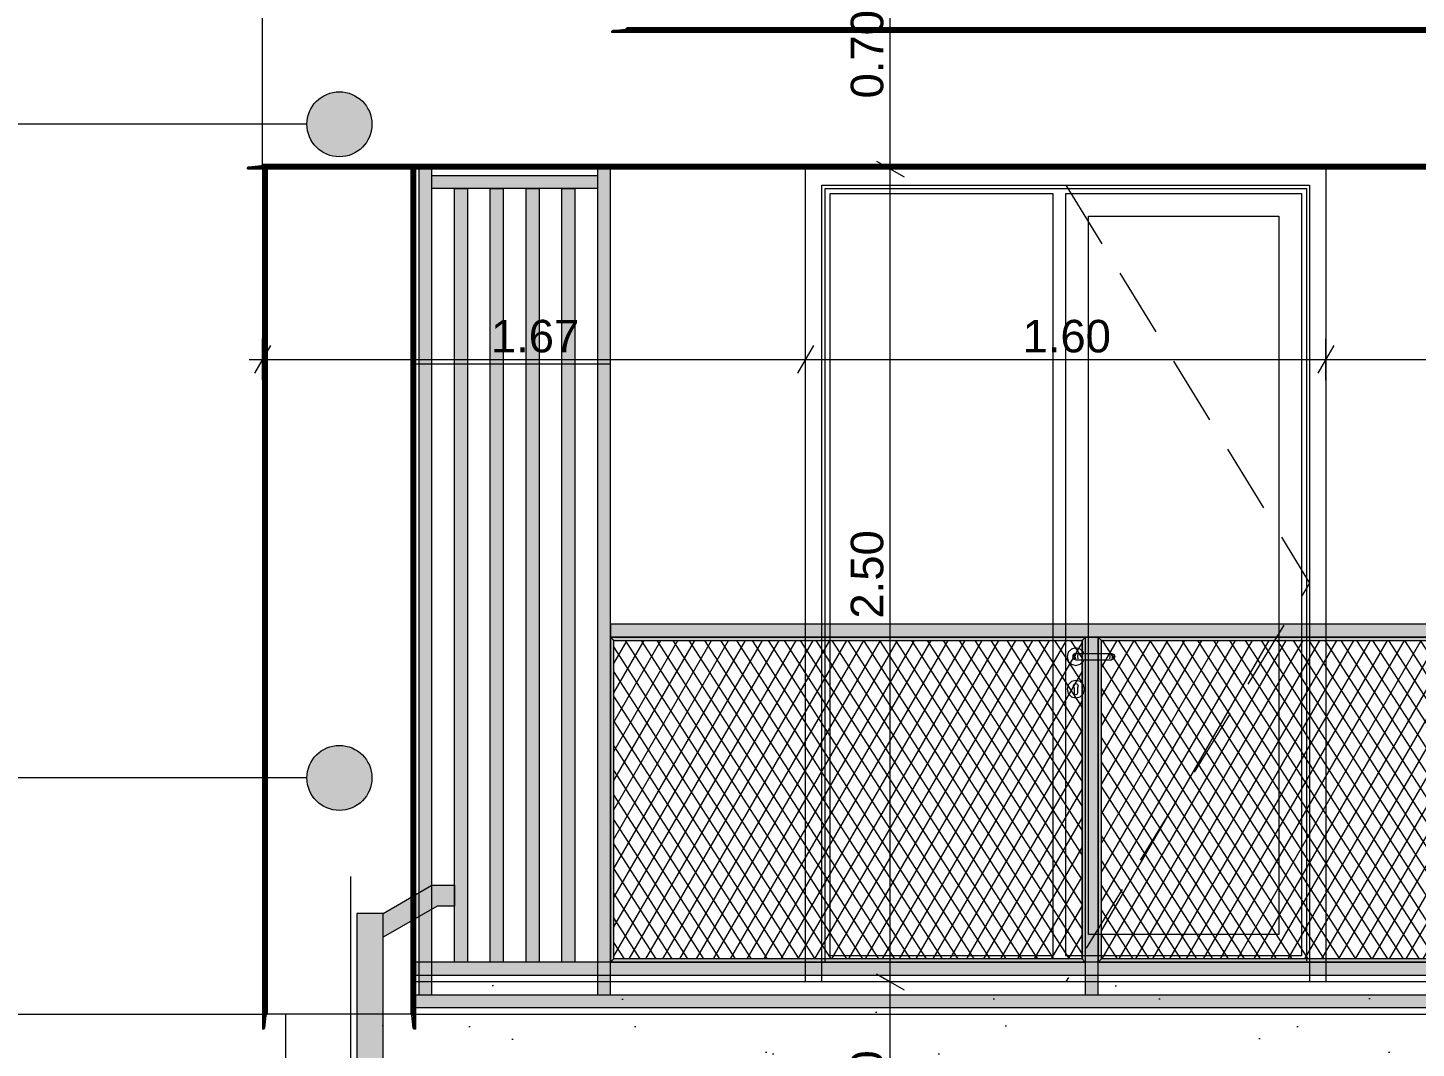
# Model space of a CAD drawing. Header units: millimetres. Extents: x 476571643 to 477489869, y 4620928210 to 4621294454.
# Drawn here: x 477460812 to 477465082, y 4620996625 to 4620999764 of the extents above; entities that cross this region are included whole.
import ezdxf

# ---------------------------------------------------------------- set-up
doc = ezdxf.new("R2010")
doc.units = ezdxf.units.MM
doc.header["$MEASUREMENT"] = 0
doc.set_wipeout_variables(frame=1)
doc.linetypes.add('Hidden Line', pattern=[317.5, 211.666667, -105.833333])
doc.linetypes.add('Wipeout_Contour', pattern=[1000, 0, -1000])
for name, color, linetype, lineweight in [('0_Pen_No__250_Pen_No__255', 255, 'Continuous', 0), ('0_Pen_No__250_Pen_No__7', 7, 'Continuous', 0), ('2D Drafting - General_Pen_No__30_Pen_No__9_Pen_No__9_Pen_No__253', 252, 'Continuous', 0), ('2D Drafting - General_Pen_No__30_Pen_No__9_Pen_No__9_Pen_No__7', 7, 'Continuous', 0), ('2D Drafting - General_Pen_No__7_Pen_No__7', 7, 'Continuous', 0), ('New_2D Drafting - General_Pen_No__30_Pen_No__9_Pen_No__9_Pen_No__255', 255, 'Continuous', 0), ('New_2D Drafting - General_Pen_No__30_Pen_No__9_Pen_No__9_Pen_No__7', 7, 'Continuous', 0), ('New_2D Drafting - General_Pen_No__4', 7, 'Continuous', 0), ('New_2D Drafting - General_Pen_No__42', 250, 'Continuous', 0), ('New_2D Drafting - General_Pen_No__7', 7, 'Continuous', 0), ('New_shenobebi_Pen_No__7', 7, 'Continuous', 0), ('New_Site & Landscape - Terrain_Pen_No__250', 7, 'Continuous', 0), ('New_Structural - Bearing_Pen_No__250', 7, 'Continuous', 0), ('Structural - Bearing_Pen_No__250', 7, 'Continuous', 0), ('zoma_Pen_No__1', 1, 'Continuous', 0), ('zoma_Pen_No__142', 142, 'Continuous', 0), ('zoma_Pen_No__5_Pen_No__142', 142, 'Continuous', 0), ('zoma_Pen_No__5_Pen_No__5_Pen_No__142', 142, 'Continuous', 0)]:
    doc.layers.add(name, color=color, linetype=linetype, lineweight=lineweight)
for name, color, linetype in [('New_2D Drafting - General', 7, 'Continuous'), ('zoma', 7, 'Continuous'), ('zoma_Pen_No__5', 7, 'Continuous')]:
    doc.layers.add(name, color=color, linetype=linetype)
doc.styles.add('GENERATED_STYLE_2', font='arial.ttf')
doc.dimstyles.new('GENERATED_STYLE__3', dxfattribs={"dimtxt": 200, "dimasz": 64.421331, "dimexe": 0.18, "dimexo": 3, "dimgap": 0.09, "dimtad": 1, "dimtih": 1, "dimtoh": 1, "dimlfac": 0.001, "dimzin": 0, "dimdsep": 46, "dimtxsty": 'GENERATED_STYLE_2', "dimblk": 'ARROWHEAD_2', "dimblk1": 'ARROWHEAD_2', "dimblk2": 'ARROWHEAD_2', "dimcen": 0.09, "dimclrd": 142, "dimclre": 142, "dimclrt": 142, "dimadec": 0, "dimazin": 0, "dimtfac": 1, "dimtdec": 4, "dimtmove": 0, "dimatfit": 3, "dimfxl": 1, "dimtolj": 1, "dimtzin": 0, "dimarcsym": 0})
doc.dimstyles.new('GENERATED_STYLE__30', dxfattribs={"dimtxt": 300, "dimasz": 152, "dimexe": 0.18, "dimexo": 3, "dimgap": 0.09, "dimtad": 1, "dimlfac": 0.001, "dimzin": 0, "dimdsep": 46, "dimtxsty": 'GENERATED_STYLE_2', "dimblk": 'ARROWHEAD_2', "dimblk1": 'ARROWHEAD_2', "dimblk2": 'ARROWHEAD_2', "dimcen": 0.09, "dimclrd": 1, "dimclre": 1, "dimclrt": 1, "dimadec": 0, "dimazin": 0, "dimtfac": 1, "dimtdec": 4, "dimtmove": 0, "dimatfit": 3, "dimfxl": 1, "dimtolj": 1, "dimtzin": 0, "dimarcsym": 0})
doc.dimstyles.new('GENERATED_STYLE__31', dxfattribs={"dimtxt": 100, "dimasz": 64.421331, "dimexe": 0.18, "dimexo": 3, "dimgap": 0.09, "dimtad": 1, "dimtih": 1, "dimtoh": 1, "dimlfac": 0.001, "dimzin": 0, "dimdsep": 46, "dimtxsty": 'GENERATED_STYLE_2', "dimblk": 'ARROWHEAD_2', "dimblk1": 'ARROWHEAD_2', "dimblk2": 'ARROWHEAD_2', "dimcen": 0.09, "dimclrd": 142, "dimclre": 142, "dimclrt": 142, "dimadec": 0, "dimazin": 0, "dimtfac": 1, "dimtdec": 4, "dimtmove": 0, "dimatfit": 3, "dimfxl": 1, "dimtolj": 1, "dimtzin": 0, "dimarcsym": 0})
doc.dimstyles.new('GENERATED_STYLE__32', dxfattribs={"dimtxt": 100, "dimasz": 64.421331, "dimexe": 0.18, "dimexo": 3, "dimgap": 0.09, "dimtad": 1, "dimlfac": 0.001, "dimzin": 0, "dimdsep": 46, "dimtxsty": 'GENERATED_STYLE_2', "dimblk": 'ARROWHEAD_2', "dimblk1": 'ARROWHEAD_2', "dimblk2": 'ARROWHEAD_2', "dimcen": 0.09, "dimclrd": 142, "dimclre": 142, "dimclrt": 142, "dimadec": 0, "dimazin": 0, "dimtfac": 1, "dimtdec": 4, "dimtmove": 0, "dimatfit": 3, "dimfxl": 1, "dimtolj": 1, "dimtzin": 0, "dimarcsym": 0})
pattern_1 = [(45, (476844527.15, 4621386591.04), (-254.55844, 254.55844), [0, -240, 0, -360]), (110, (476845327.15, 4621386591.04), (338.28934, 123.12725), [0, -176, 0, -304])]
pattern_2 = [(60, (476844527.15, 4621385791.044), (-38.9711432, 22.5), []), (122.8330945, (476844527.15, 4621385791.044), (36.8060797, 18.75), [])]

# ---------------------------------------------------------------- blocks, each defined once
blk = doc.blocks.new('*D1048', base_point=(476844527.1, 4621385791))
at = {"layer": 'zoma_Pen_No__142', "color": 142, "linetype": 'Continuous', "lineweight": 0, "transparency": 16777216}
for p, q in [((477461802.3, 4620991851.8), (477461753.4, 4620991767)), ((477461777.8, 4620991745.8), (477461777.8, 4620991873)), ((477482479.7, 4620991767), (477482528.7, 4620991851.8)), ((477482504.2, 4620991745.8), (477482504.2, 4620991873)), ((477461736.4, 4620991809.4), (477461777.8, 4620991809.4)), ((477461777.8, 4620991809.4), (477482504.2, 4620991809.4)), ((477482504.2, 4620991809.4), (477482545.6, 4620991809.4))]:
    blk.add_line(p, q, dxfattribs=at)
at = {"layer": 'zoma_Pen_No__142', "color": 142, "lineweight": 0, "transparency": 16777216, "insert": (477471799.1, 4620991849.4), "char_height": 200, "attachment_point": 7, "style": 'GENERATED_STYLE_2'}
blk.add_mtext('\\A1;{\\pql;\\fArial CYR|b0|i0|c204|p34;20.73}', dxfattribs=at)
blk = doc.blocks.new('ARROWHEAD_2')
at = {"color": 0, "linetype": 'Continuous', "lineweight": 0}
for p, q in [((-0.378, -0.655), (0.378, 0.655)), ((0, 0), (-1, 0))]:
    blk.add_line(p, q, dxfattribs=at)
blk = doc.blocks.new('*D1049', base_point=(476844527.1, 4621385791))
at = {"layer": 'zoma_Pen_No__142', "color": 142, "linetype": 'Continuous', "lineweight": 0, "transparency": 16777216}
for p, q in [((477461604.6, 4620992538.3), (477461604.6, 4620992665.4)), ((477462004.6, 4620992538.3), (477462004.6, 4620992665.4)), ((477461629, 4620992644.2), (477461580.1, 4620992559.5)), ((477462029, 4620992644.2), (477461980.1, 4620992559.5)), ((477461563.1, 4620992601.8), (477461604.6, 4620992601.8)), ((477461604.6, 4620992601.8), (477462004.6, 4620992601.8))]:
    blk.add_line(p, q, dxfattribs=at)
at = {"layer": 'zoma_Pen_No__142', "color": 142, "lineweight": 0, "transparency": 16777216, "insert": (477461048, 4620992641.8), "char_height": 200, "attachment_point": 7, "style": 'GENERATED_STYLE_2'}
blk.add_mtext('\\A1;{\\pql;\\fArial CYR|b0|i0|c204|p34;0.40}', dxfattribs=at)
blk = doc.blocks.new('*D1050', base_point=(476844527.1, 4621385791))
at = {"layer": 'zoma_Pen_No__142', "color": 142, "linetype": 'Continuous', "lineweight": 0, "transparency": 16777216}
for p, q in [((477462004.6, 4620992538.3), (477462004.6, 4620992665.4)), ((477468504.6, 4620992538.3), (477468504.6, 4620992665.4)), ((477462029, 4620992644.2), (477461980.1, 4620992559.5)), ((477468529, 4620992644.2), (477468480.1, 4620992559.5)), ((477462004.6, 4620992601.8), (477468504.6, 4620992601.8))]:
    blk.add_line(p, q, dxfattribs=at)
at = {"layer": 'zoma_Pen_No__142', "color": 142, "lineweight": 0, "transparency": 16777216, "char_height": 200, "attachment_point": 7, "style": 'GENERATED_STYLE_2'}
for s, insert in [('\\A1;{\\pql;\\fArial CYR|b0|i0|c204|p34;6.50}', (477464988.5, 4620992641.8)), ('\\A1;{\\pql;\\fArial CYR|b0|i0|c204|p34;0.40}', (477467948, 4620992641.8))]:
    blk.add_mtext(s, dxfattribs=dict(at, insert=insert))
blk = doc.blocks.new('*D1725', base_point=(476844527.1, 4621385791))
at = {"layer": 'zoma_Pen_No__1', "color": 1, "linetype": 'Continuous', "lineweight": 0, "transparency": 16777216}
for p, q in [((477455663.3, 4621002403.5), (477455663.3, 4621002703.5)), ((477461604.8, 4621002403.4), (477461604.8, 4621002703.4)), ((477455721, 4621002653.5), (477455605.6, 4621002453.5)), ((477461547.1, 4621002453.4), (477461662.6, 4621002653.3)), ((477455565.5, 4621002553.5), (477455663.3, 4621002553.5)), ((477455663.3, 4621002553.5), (477461604.8, 4621002553.4)), ((477461604.8, 4621002553.4), (477461702.6, 4621002553.3))]:
    blk.add_line(p, q, dxfattribs=at)
at = {"layer": 'zoma_Pen_No__1', "color": 1, "lineweight": 0, "transparency": 16777216, "insert": (477458121.1, 4621002613.4), "char_height": 300, "attachment_point": 7, "rotation": 359.9985, "style": 'GENERATED_STYLE_2'}
blk.add_mtext('\\A1;{\\pql;\\fArial CYR|b0|i0|c204|p34;73.41}', dxfattribs=at)
blk = doc.blocks.new('Line_126', base_point=(477461770.4, 4620997456.8))
at = {"layer": 'zoma_Pen_No__5_Pen_No__142', "linetype": 'Continuous', "lineweight": 0}
blk.add_hatch(color=142, dxfattribs=at).paths.add_polyline_path([(477461670.4, 4620997456.8), (477461678.1, 4620997418.5), (477461699.7, 4620997386), (477461732.2, 4620997364.4), (477461770.4, 4620997356.8), (477461808.7, 4620997364.4), (477461841.2, 4620997386), (477461862.8, 4620997418.5), (477461870.4, 4620997456.8), (477461862.8, 4620997495), (477461841.2, 4620997527.5), (477461808.7, 4620997549.1), (477461770.4, 4620997556.8), (477461732.2, 4620997549.1), (477461699.7, 4620997527.5), (477461678.1, 4620997495)])
at = {"layer": 'zoma_Pen_No__5_Pen_No__142', "color": 142, "linetype": 'Continuous', "lineweight": 0}
blk.add_line((477461670.4, 4620997456.8), (477452355.6, 4620997456.8), dxfattribs=at)
blk.add_circle((477461770.4, 4620997456.8), 100, dxfattribs=at)
blk = doc.blocks.new('*D2118', base_point=(476844527.1, 4621385791))
at = {"layer": 'zoma_Pen_No__142', "color": 142, "linetype": 'Continuous', "lineweight": 0, "transparency": 16777216}
for p, q in [((477461534.1, 4620998680.8), (477461534.1, 4620998808)), ((477463204.2, 4620998680.8), (477463204.2, 4620998808)), ((477461558.5, 4620998786.8), (477461509.6, 4620998702)), ((477463228.7, 4620998786.8), (477463179.7, 4620998702)), ((477461492.6, 4620998744.4), (477461534.1, 4620998744.4)), ((477461534.1, 4620998744.4), (477463204.2, 4620998744.4))]:
    blk.add_line(p, q, dxfattribs=at)
at = {"layer": 'zoma_Pen_No__142', "color": 142, "lineweight": 0, "transparency": 16777216, "insert": (477462236.1, 4620998764.4), "char_height": 100, "attachment_point": 7, "style": 'GENERATED_STYLE_2'}
blk.add_mtext('\\A1;{\\pql;\\fArial CYR|b0|i0|c204|p34;1.67}', dxfattribs=at)
blk = doc.blocks.new('*D2119', base_point=(476844527.1, 4621385791))
at = {"layer": 'zoma_Pen_No__142', "color": 142, "linetype": 'Continuous', "lineweight": 0, "transparency": 16777216}
for p, q in [((477463204.2, 4620998680.8), (477463204.2, 4620998808)), ((477464804.2, 4620998680.8), (477464804.2, 4620998808)), ((477463228.7, 4620998786.8), (477463179.7, 4620998702)), ((477464828.7, 4620998786.8), (477464779.7, 4620998702)), ((477463204.2, 4620998744.4), (477464804.2, 4620998744.4))]:
    blk.add_line(p, q, dxfattribs=at)
at = {"layer": 'zoma_Pen_No__142', "color": 142, "lineweight": 0, "transparency": 16777216, "insert": (477463871.2, 4620998764.4), "char_height": 100, "attachment_point": 7, "style": 'GENERATED_STYLE_2'}
blk.add_mtext('\\A1;{\\pql;\\fArial CYR|b0|i0|c204|p34;1.60}', dxfattribs=at)
blk = doc.blocks.new('*D2120', base_point=(476844527.1, 4621385791))
at = {"layer": 'zoma_Pen_No__142', "color": 142, "linetype": 'Continuous', "lineweight": 0, "transparency": 16777216}
for p, q in [((477464804.2, 4620998680.8), (477464804.2, 4620998808)), ((477465804.4, 4620998680.8), (477465804.4, 4620998808)), ((477464828.7, 4620998786.8), (477464779.7, 4620998702)), ((477465828.9, 4620998786.8), (477465779.9, 4620998702)), ((477464804.2, 4620998744.4), (477465804.4, 4620998744.4))]:
    blk.add_line(p, q, dxfattribs=at)
at = {"layer": 'zoma_Pen_No__142', "color": 142, "lineweight": 0, "transparency": 16777216, "insert": (477465171.3, 4620998764.4), "char_height": 100, "attachment_point": 7, "style": 'GENERATED_STYLE_2'}
blk.add_mtext('\\A1;{\\pql;\\fArial CYR|b0|i0|c204|p34;1.00}', dxfattribs=at)
blk = doc.blocks.new('*D2144', base_point=(476844527.1, 4621385791))
at = {"layer": 'zoma_Pen_No__142', "color": 142, "linetype": 'Continuous', "lineweight": 0, "transparency": 16777216}
for p, q in [((477463422, 4620996854.5), (477463506.8, 4620996805.5)), ((477463528, 4620996830), (477463400.9, 4620996830)), ((477463464.4, 4620996130), (477463464.4, 4620996830)), ((477463528, 4620996130), (477463400.9, 4620996130)), ((477463422, 4620996154.5), (477463506.8, 4620996105.5))]:
    blk.add_line(p, q, dxfattribs=at)
at = {"layer": 'zoma_Pen_No__142', "color": 142, "lineweight": 0, "transparency": 16777216, "insert": (477463444.4, 4620996347), "char_height": 100, "attachment_point": 7, "rotation": 90, "style": 'GENERATED_STYLE_2'}
blk.add_mtext('\\A1;{\\pql;\\fArial CYR|b0|i0|c204|p34;0.70}', dxfattribs=at)
blk = doc.blocks.new('*D2145', base_point=(476844527.1, 4621385791))
at = {"layer": 'zoma_Pen_No__142', "color": 142, "linetype": 'Continuous', "lineweight": 0, "transparency": 16777216}
for p, q in [((477463528, 4620999330), (477463400.9, 4620999330)), ((477463422, 4620999354.5), (477463506.8, 4620999305.5)), ((477463464.4, 4620996830), (477463464.4, 4620999330)), ((477463422, 4620996854.5), (477463506.8, 4620996805.5)), ((477463528, 4620996830), (477463400.9, 4620996830))]:
    blk.add_line(p, q, dxfattribs=at)
at = {"layer": 'zoma_Pen_No__142', "color": 142, "lineweight": 0, "transparency": 16777216, "insert": (477463444.4, 4620997947), "char_height": 100, "attachment_point": 7, "rotation": 90, "style": 'GENERATED_STYLE_2'}
blk.add_mtext('\\A1;{\\pql;\\fArial CYR|b0|i0|c204|p34;2.50}', dxfattribs=at)
blk = doc.blocks.new('*D2146', base_point=(476844527.1, 4621385791))
at = {"layer": 'zoma_Pen_No__142', "color": 142, "linetype": 'Continuous', "lineweight": 0, "transparency": 16777216}
for p, q in [((477463422, 4621000054.5), (477463506.8, 4621000005.5)), ((477463528, 4621000030), (477463400.9, 4621000030)), ((477463464.4, 4620999330), (477463464.4, 4621000030)), ((477463528, 4620999330), (477463400.9, 4620999330)), ((477463422, 4620999354.5), (477463506.8, 4620999305.5))]:
    blk.add_line(p, q, dxfattribs=at)
at = {"layer": 'zoma_Pen_No__142', "color": 142, "lineweight": 0, "transparency": 16777216, "insert": (477463444.4, 4620999547), "char_height": 100, "attachment_point": 7, "rotation": 90, "style": 'GENERATED_STYLE_2'}
blk.add_mtext('\\A1;{\\pql;\\fArial CYR|b0|i0|c204|p34;0.70}', dxfattribs=at)
blk = doc.blocks.new('*D2155', base_point=(476844527.1, 4621385791))
at = {"layer": 'zoma_Pen_No__142', "color": 142, "linetype": 'Continuous', "lineweight": 0, "transparency": 16777216}
for p, q in [((477470355.6, 4620996854.5), (477470440.4, 4620996805.5)), ((477470461.6, 4620996830), (477470334.4, 4620996830)), ((477470398, 4620996130), (477470398, 4620996830)), ((477470461.6, 4620996130), (477470334.4, 4620996130)), ((477470355.6, 4620996154.5), (477470440.4, 4620996105.5))]:
    blk.add_line(p, q, dxfattribs=at)
at = {"layer": 'zoma_Pen_No__142', "color": 142, "lineweight": 0, "transparency": 16777216, "insert": (477470378, 4620996347), "char_height": 100, "attachment_point": 7, "rotation": 90, "style": 'GENERATED_STYLE_2'}
blk.add_mtext('\\A1;{\\pql;\\fArial CYR|b0|i0|c204|p34;0.70}', dxfattribs=at)
blk = doc.blocks.new('*D2156', base_point=(476844527.1, 4621385791))
at = {"layer": 'zoma_Pen_No__142', "color": 142, "linetype": 'Continuous', "lineweight": 0, "transparency": 16777216}
for p, q in [((477470461.6, 4620999330), (477470334.4, 4620999330)), ((477470355.6, 4620999354.5), (477470440.4, 4620999305.5)), ((477470398, 4620996830), (477470398, 4620999330)), ((477470355.6, 4620996854.5), (477470440.4, 4620996805.5)), ((477470461.6, 4620996830), (477470334.4, 4620996830))]:
    blk.add_line(p, q, dxfattribs=at)
at = {"layer": 'zoma_Pen_No__142', "color": 142, "lineweight": 0, "transparency": 16777216, "insert": (477470378, 4620997947), "char_height": 100, "attachment_point": 7, "rotation": 90, "style": 'GENERATED_STYLE_2'}
blk.add_mtext('\\A1;{\\pql;\\fArial CYR|b0|i0|c204|p34;2.50}', dxfattribs=at)
blk = doc.blocks.new('*D2157', base_point=(476844527.1, 4621385791))
at = {"layer": 'zoma_Pen_No__142', "color": 142, "linetype": 'Continuous', "lineweight": 0, "transparency": 16777216}
for p, q in [((477470355.6, 4621000054.5), (477470440.4, 4621000005.5)), ((477470461.6, 4621000030), (477470334.4, 4621000030)), ((477470398, 4620999330), (477470398, 4621000030)), ((477470461.6, 4620999330), (477470334.4, 4620999330)), ((477470355.6, 4620999354.5), (477470440.4, 4620999305.5))]:
    blk.add_line(p, q, dxfattribs=at)
at = {"layer": 'zoma_Pen_No__142', "color": 142, "lineweight": 0, "transparency": 16777216, "insert": (477470378, 4620999547), "char_height": 100, "attachment_point": 7, "rotation": 90, "style": 'GENERATED_STYLE_2'}
blk.add_mtext('\\A1;{\\pql;\\fArial CYR|b0|i0|c204|p34;0.70}', dxfattribs=at)
blk = doc.blocks.new('*D2166', base_point=(476844527.1, 4621385791))
at = {"layer": 'zoma_Pen_No__142', "color": 142, "linetype": 'Continuous', "lineweight": 0, "transparency": 16777216}
for p, q in [((477478168.2, 4620997754.5), (477478253, 4620997705.5)), ((477478274.2, 4620997730), (477478147, 4620997730)), ((477478210.6, 4620996130), (477478210.6, 4620997730)), ((477478274.2, 4620996130), (477478147, 4620996130)), ((477478168.2, 4620996154.5), (477478253, 4620996105.5))]:
    blk.add_line(p, q, dxfattribs=at)
at = {"layer": 'zoma_Pen_No__142', "color": 142, "lineweight": 0, "transparency": 16777216, "insert": (477478190.6, 4620996797), "char_height": 100, "attachment_point": 7, "rotation": 90, "style": 'GENERATED_STYLE_2'}
blk.add_mtext('\\A1;{\\pql;\\fArial CYR|b0|i0|c204|p34;1.60}', dxfattribs=at)
blk = doc.blocks.new('*D2168', base_point=(476844527.1, 4621385791))
at = {"layer": 'zoma_Pen_No__142', "color": 142, "linetype": 'Continuous', "lineweight": 0, "transparency": 16777216}
for p, q in [((477478274.2, 4620999330), (477478147, 4620999330)), ((477478168.2, 4620999354.5), (477478253, 4620999305.5)), ((477478210.6, 4620997730), (477478210.6, 4620999330)), ((477478168.2, 4620997754.5), (477478253, 4620997705.5)), ((477478274.2, 4620997730), (477478147, 4620997730))]:
    blk.add_line(p, q, dxfattribs=at)
at = {"layer": 'zoma_Pen_No__142', "color": 142, "lineweight": 0, "transparency": 16777216, "insert": (477478190.6, 4620998397), "char_height": 100, "attachment_point": 7, "rotation": 90, "style": 'GENERATED_STYLE_2'}
blk.add_mtext('\\A1;{\\pql;\\fArial CYR|b0|i0|c204|p34;1.60}', dxfattribs=at)
blk = doc.blocks.new('*D2169', base_point=(476844527.1, 4621385791))
at = {"layer": 'zoma_Pen_No__142', "color": 142, "linetype": 'Continuous', "lineweight": 0, "transparency": 16777216}
for p, q in [((477478168.2, 4621000054.5), (477478253, 4621000005.5)), ((477478274.2, 4621000030), (477478147, 4621000030)), ((477478210.6, 4620999330), (477478210.6, 4621000030)), ((477478274.2, 4620999330), (477478147, 4620999330)), ((477478168.2, 4620999354.5), (477478253, 4620999305.5))]:
    blk.add_line(p, q, dxfattribs=at)
at = {"layer": 'zoma_Pen_No__142', "color": 142, "lineweight": 0, "transparency": 16777216, "insert": (477478190.6, 4620999547), "char_height": 100, "attachment_point": 7, "rotation": 90, "style": 'GENERATED_STYLE_2'}
blk.add_mtext('\\A1;{\\pql;\\fArial CYR|b0|i0|c204|p34;0.70}', dxfattribs=at)
blk = doc.blocks.new('*D2178', base_point=(476844527.1, 4621385791))
at = {"layer": 'zoma_Pen_No__142', "color": 142, "linetype": 'Continuous', "lineweight": 0, "transparency": 16777216}
for p, q in [((477480860.4, 4620996854.5), (477480945.2, 4620996805.5)), ((477480966.4, 4620996830), (477480839.2, 4620996830)), ((477480902.8, 4620996130), (477480902.8, 4620996830)), ((477480966.4, 4620996130), (477480839.2, 4620996130)), ((477480860.4, 4620996154.5), (477480945.2, 4620996105.5))]:
    blk.add_line(p, q, dxfattribs=at)
at = {"layer": 'zoma_Pen_No__142', "color": 142, "lineweight": 0, "transparency": 16777216, "insert": (477480882.8, 4620996347), "char_height": 100, "attachment_point": 7, "rotation": 90, "style": 'GENERATED_STYLE_2'}
blk.add_mtext('\\A1;{\\pql;\\fArial CYR|b0|i0|c204|p34;0.70}', dxfattribs=at)
blk = doc.blocks.new('*D2179', base_point=(476844527.1, 4621385791))
at = {"layer": 'zoma_Pen_No__142', "color": 142, "linetype": 'Continuous', "lineweight": 0, "transparency": 16777216}
for p, q in [((477480966.4, 4620999330), (477480839.2, 4620999330)), ((477480860.4, 4620999354.5), (477480945.2, 4620999305.5)), ((477480902.8, 4620996830), (477480902.8, 4620999330)), ((477480860.4, 4620996854.5), (477480945.2, 4620996805.5)), ((477480966.4, 4620996830), (477480839.2, 4620996830))]:
    blk.add_line(p, q, dxfattribs=at)
at = {"layer": 'zoma_Pen_No__142', "color": 142, "lineweight": 0, "transparency": 16777216, "insert": (477480882.8, 4620997947), "char_height": 100, "attachment_point": 7, "rotation": 90, "style": 'GENERATED_STYLE_2'}
blk.add_mtext('\\A1;{\\pql;\\fArial CYR|b0|i0|c204|p34;2.50}', dxfattribs=at)
blk = doc.blocks.new('*D2180', base_point=(476844527.1, 4621385791))
at = {"layer": 'zoma_Pen_No__142', "color": 142, "linetype": 'Continuous', "lineweight": 0, "transparency": 16777216}
for p, q in [((477480860.4, 4621000054.5), (477480945.2, 4621000005.5)), ((477480966.4, 4621000030), (477480839.2, 4621000030)), ((477480902.8, 4620999330), (477480902.8, 4621000030)), ((477480966.4, 4620999330), (477480839.2, 4620999330)), ((477480860.4, 4620999354.5), (477480945.2, 4620999305.5))]:
    blk.add_line(p, q, dxfattribs=at)
at = {"layer": 'zoma_Pen_No__142', "color": 142, "lineweight": 0, "transparency": 16777216, "insert": (477480882.8, 4620999547), "char_height": 100, "attachment_point": 7, "rotation": 90, "style": 'GENERATED_STYLE_2'}
blk.add_mtext('\\A1;{\\pql;\\fArial CYR|b0|i0|c204|p34;0.70}', dxfattribs=at)

msp = doc.modelspace()

# ---------------------------------------------------------------- hatches: boundary and pattern name
at = {"layer": '0_Pen_No__250_Pen_No__255', "linetype": 'Continuous', "lineweight": 0, "true_color": 0x3f3f3f}
for points in [[(477461904.641, 4620996966.617), (477461904.641, 4620997040.121), (477462054.532, 4620997126.75), (477462124.532, 4620997126.75), (477462124.532, 4620997062.75), (477462070.976, 4620997062.75)], [(477461904.641, 4620994529.923), (477461904.641, 4620997040.121), (477461824.471, 4620997040.121), (477461824.404, 4620994529.922)]]:
    msp.add_hatch(color=250, dxfattribs=at).paths.add_polyline_path(points)
at = {"layer": '2D Drafting - General_Pen_No__30_Pen_No__9_Pen_No__9_Pen_No__253', "linetype": 'Continuous', "lineweight": 0}
h = msp.add_hatch(dxfattribs=at)
h.set_pattern_fill('BRICK___RUNNING_BOND', color=252, style=0, pattern_type=2)
h.set_pattern_definition([(0, (477506752.213, 4620999563.556), (0, 66.64), []), (90, (477506752.21, 4620999563.56), (-244.8, 0), [66.64, -66.64]), (90, (477506874.61, 4620999630.2), (-244.8, 0), [66.64, -66.64])])
h.paths.add_polyline_path([(477464803.757, 4620996830.016), (477464803.757, 4620996829.99), (477464803.779, 4620996829.99), (477464853.773, 4620996829.99)])
at = {"layer": 'New_2D Drafting - General_Pen_No__30_Pen_No__9_Pen_No__9_Pen_No__255', "linetype": 'Continuous', "lineweight": 0}
for points in [[(477462564.529, 4620999310.078), (477462564.529, 4620999269.99), (477462054.529, 4620999269.99), (477462054.529, 4620999310.078)], [(477462124.529, 4620999269.99), (477462164.529, 4620999269.99), (477462164.529, 4620996889.99), (477462124.529, 4620996889.99)], [(477462234.529, 4620999269.99), (477462274.529, 4620999269.99), (477462274.529, 4620996889.99), (477462234.529, 4620996889.99)], [(477462344.529, 4620999269.99), (477462384.529, 4620999269.99), (477462384.529, 4620996889.99), (477462344.529, 4620996889.99)], [(477462454.529, 4620999269.99), (477462494.529, 4620999269.99), (477462494.529, 4620996889.99), (477462454.529, 4620996889.99)], [(477462604.153, 4620997930.105), (477462604.153, 4620997890.018), (477468504.11, 4620997890.018), (477468504.11, 4620997930.105)], [(477462604.153, 4620996889.99), (477462614.153, 4620996899.99), (477462614.153, 4620997880.018), (477462604.153, 4620997890.018)], [(477464054.147, 4620997880.018), (477464064.147, 4620997890.018), (477462604.153, 4620997890.018), (477462614.153, 4620997880.018)], [(477464064.147, 4620996889.99), (477464054.147, 4620996899.99), (477464054.147, 4620997880.018), (477464064.147, 4620997890.018)], [(477466241.678, 4620997880.018), (477466251.678, 4620997890.018), (477464104.147, 4620997890.018), (477464114.147, 4620997880.018)], [(477464104.147, 4620996889.99), (477464114.147, 4620996899.99), (477464114.147, 4620997880.018), (477464104.147, 4620997890.018)], [(477462614.153, 4620996899.99), (477462604.153, 4620996889.99), (477464064.147, 4620996889.99), (477464054.147, 4620996899.99)], [(477464114.147, 4620996899.99), (477464104.147, 4620996889.99), (477466251.678, 4620996889.99), (477466241.678, 4620996899.99)]]:
    msp.add_hatch(color=255, dxfattribs=at).paths.add_polyline_path(points)
at = {"layer": 'New_2D Drafting - General_Pen_No__42', "linetype": 'Continuous', "lineweight": 0, "true_color": 0xc7c8ca}
h = msp.add_hatch(dxfattribs=at)
h.set_pattern_fill('CUT_STONE', color=9, style=0, pattern_type=2)
h.set_pattern_definition(pattern_1)
h.paths.add_polyline_path([(477461604.198, 4620994529.922), (477472903.798, 4620994529.945), (477472903.798, 4620995529.991), (477472903.798, 4620996729.99), (477468904.337, 4620996729.99), (477468504.337, 4620996729.99), (477465304.198, 4620996729.99), (477462004.338, 4620996729.99), (477461604.198, 4620996729.99)])
h.paths.add_polyline_path([(477464804.421, 4620995529.99), (477463204.849, 4620995529.99), (477463204.849, 4620996129.99), (477464804.421, 4620996129.99)], flags=0)
h.paths.add_polyline_path([(477465804.419, 4620996129.99), (477467403.991, 4620996129.99), (477467403.991, 4620995529.991), (477465804.419, 4620995529.991)], flags=0)
h.paths.add_polyline_path([(477470054.618, 4620995529.99), (477471654.19, 4620995529.99), (477471654.19, 4620996129.99), (477470054.618, 4620996129.99)], flags=0)
at = {"layer": 'New_2D Drafting - General_Pen_No__7', "linetype": 'Continuous', "lineweight": 0}
h = msp.add_hatch(dxfattribs=at)
h.set_pattern_fill('BATT_INSULATION', style=0, pattern_type=2)
h.set_pattern_definition(pattern_2)
h.paths.add_polyline_path([(477462614.153, 4620997880.018), (477464054.147, 4620997880.018), (477464054.147, 4620996899.99), (477462614.153, 4620996899.99)])
h = msp.add_hatch(dxfattribs=at)
h.set_pattern_fill('BATT_INSULATION', style=0, pattern_type=2)
h.set_pattern_definition(pattern_2)
h.paths.add_polyline_path([(477464114.147, 4620997880.018), (477466241.678, 4620997880.018), (477466241.678, 4620996899.99), (477464114.147, 4620996899.99)])

# ---------------------------------------------------------------- linework, layer by layer
at = {"layer": '0_Pen_No__250_Pen_No__7', "color": 7, "linetype": 'Continuous', "lineweight": 0, "flags": 128}
for points in [[(477461904.641, 4620996966.617), (477461904.641, 4620997040.121), (477462054.532, 4620997126.75), (477462124.532, 4620997126.75), (477462124.532, 4620997062.75), (477462070.976, 4620997062.75)], [(477461904.641, 4620994529.923), (477461904.641, 4620997040.121), (477461824.471, 4620997040.121), (477461824.404, 4620994529.922)]]:
    msp.add_lwpolyline(points, close=True, dxfattribs=at)
at = {"layer": '2D Drafting - General_Pen_No__30_Pen_No__9_Pen_No__9_Pen_No__7', "color": 7, "linetype": 'Continuous', "lineweight": 0, "flags": 128}
msp.add_lwpolyline([(477464803.757, 4620996830.016), (477464803.757, 4620996829.99), (477464803.779, 4620996829.99), (477464853.773, 4620996829.99)], close=True, dxfattribs=at)
at = {"layer": '2D Drafting - General_Pen_No__7_Pen_No__7', "color": 7, "linetype": 'Continuous', "lineweight": 0, "flags": 128}
for points in [[(477463264.197, 4620999269.993), (477464744.197, 4620999269.988), (477464744.189, 4620996889.991), (477463264.189, 4620996889.996)], [(477463279.197, 4620999254.993), (477463964.197, 4620999254.991), (477463964.189, 4620996909.993), (477463279.189, 4620996909.996)], [(477464004.193, 4620999254.991), (477464729.197, 4620999254.988), (477464729.189, 4620996909.991), (477464004.189, 4620996909.993)], [(477464074.197, 4620999184.991), (477464659.197, 4620999184.989), (477464659.189, 4620996974.991), (477464074.189, 4620996974.993)]]:
    msp.add_lwpolyline(points, close=True, dxfattribs=at)
at = {"layer": 'New_2D Drafting - General_Pen_No__30_Pen_No__9_Pen_No__9_Pen_No__7', "color": 7, "linetype": 'Continuous', "lineweight": 0, "flags": 128}
for points in [[(477462564.529, 4620999310.078), (477462564.529, 4620999269.99), (477462054.529, 4620999269.99), (477462054.529, 4620999310.078)], [(477462124.529, 4620999269.99), (477462164.529, 4620999269.99), (477462164.529, 4620996889.99), (477462124.529, 4620996889.99)], [(477462234.529, 4620999269.99), (477462274.529, 4620999269.99), (477462274.529, 4620996889.99), (477462234.529, 4620996889.99)], [(477462344.529, 4620999269.99), (477462384.529, 4620999269.99), (477462384.529, 4620996889.99), (477462344.529, 4620996889.99)], [(477462454.529, 4620999269.99), (477462494.529, 4620999269.99), (477462494.529, 4620996889.99), (477462454.529, 4620996889.99)], [(477462004.244, 4620996829.99), (477462604.529, 4620996829.99), (477462604.529, 4620998729.624), (477462004.244, 4620998729.624)], [(477462604.153, 4620997930.105), (477462604.153, 4620997890.018), (477468504.11, 4620997890.018), (477468504.11, 4620997930.105)], [(477462604.153, 4620996889.99), (477462614.153, 4620996899.99), (477462614.153, 4620997880.018), (477462604.153, 4620997890.018)], [(477464054.147, 4620997880.018), (477464064.147, 4620997890.018), (477462604.153, 4620997890.018), (477462614.153, 4620997880.018)], [(477464064.147, 4620996889.99), (477464054.147, 4620996899.99), (477464054.147, 4620997880.018), (477464064.147, 4620997890.018)], [(477466241.678, 4620997880.018), (477466251.678, 4620997890.018), (477464104.147, 4620997890.018), (477464114.147, 4620997880.018)], [(477464104.147, 4620996889.99), (477464114.147, 4620996899.99), (477464114.147, 4620997880.018), (477464104.147, 4620997890.018)], [(477462614.153, 4620996899.99), (477462604.153, 4620996889.99), (477464064.147, 4620996889.99), (477464054.147, 4620996899.99)], [(477464114.147, 4620996899.99), (477464104.147, 4620996889.99), (477466251.678, 4620996889.99), (477466241.678, 4620996899.99)]]:
    msp.add_lwpolyline(points, close=True, dxfattribs=at)
at = {"layer": 'New_2D Drafting - General_Pen_No__4', "color": 7, "linetype": 'Continuous', "lineweight": 0, "flags": 128}
for points in [[(477462614.153, 4620997880.018), (477464054.147, 4620997880.018), (477464054.147, 4620996899.99), (477462614.153, 4620996899.99)], [(477464114.147, 4620997880.018), (477466241.678, 4620997880.018), (477466241.678, 4620996899.99), (477464114.147, 4620996899.99)], [(477461604.198, 4620994529.922), (477472903.798, 4620994529.945), (477472903.798, 4620995529.991), (477472903.798, 4620996729.99), (477468904.337, 4620996729.99), (477468504.337, 4620996729.99), (477465304.198, 4620996729.99), (477462004.338, 4620996729.99), (477461604.198, 4620996729.99)]]:
    msp.add_lwpolyline(points, close=True, dxfattribs=at)
at = {"layer": 'New_shenobebi_Pen_No__7', "color": 7, "linetype": 'Continuous', "lineweight": 0}
msp.add_line((477461604.198, 4620996729.99), (477461604.198, 4620994529.922), dxfattribs=at)
at = {"layer": 'New_Site & Landscape - Terrain_Pen_No__250', "color": 7, "linetype": 'Continuous', "lineweight": 0}
msp.add_line((477458060.116, 4620996729.99), (477461534.169, 4620996729.99), dxfattribs=at)
at = {"layer": 'New_Structural - Bearing_Pen_No__250', "color": 7, "linetype": 'Continuous', "lineweight": 0}
for p, q in [((477464011.7, 4620997843.492), (477464008.082, 4620997829.992)), ((477464008.082, 4620997829.992), (477464011.7, 4620997816.492)), ((477464021.582, 4620997853.374), (477464011.7, 4620997843.492)), ((477464035.082, 4620997856.992), (477464021.582, 4620997853.374)), ((477464028.011, 4620997837.063), (477464025.082, 4620997829.992)), ((477464025.082, 4620997829.992), (477464028.011, 4620997822.921)), ((477464029.563, 4620997837.063), (477464026.804, 4620997829.992)), ((477464026.804, 4620997829.992), (477464029.563, 4620997822.921)), ((477464035.082, 4620997839.992), (477464028.011, 4620997837.063)), ((477464028.011, 4620997822.921), (477464035.082, 4620997819.992)), ((477464034.378, 4620997837.063), (477464032.266, 4620997829.992)), ((477464032.266, 4620997829.992), (477464034.378, 4620997822.921)), ((477464048.582, 4620997853.374), (477464035.082, 4620997856.992)), ((477464035.082, 4620997839.992), (477464036.224, 4620997839.992)), ((477464036.224, 4620997839.992), (477464039.476, 4620997839.992)), ((477464039.476, 4620997839.992), (477464044.342, 4620997839.992)), ((477464041.583, 4620997837.063), (477464040.44, 4620997829.992)), ((477464040.44, 4620997829.992), (477464041.583, 4620997822.921)), ((477464044.342, 4620997839.992), (477464050.082, 4620997839.992)), ((477464058.465, 4620997843.492), (477464048.582, 4620997853.374)), ((477464050.082, 4620997839.992), (477464130.082, 4620997839.991)), ((477464059.403, 4620997839.992), (477464058.465, 4620997843.492)), ((477464130.082, 4620997839.991), (477464135.823, 4620997839.991)), ((477464135.823, 4620997839.991), (477464140.689, 4620997839.991)), ((477464138.582, 4620997837.062), (477464139.724, 4620997829.991)), ((477464139.724, 4620997829.991), (477464138.582, 4620997822.92)), ((477464140.689, 4620997839.991), (477464143.941, 4620997839.991)), ((477464143.941, 4620997839.991), (477464145.082, 4620997839.991)), ((477464145.082, 4620997839.991), (477464152.153, 4620997837.062)), ((477464152.153, 4620997822.92), (477464145.082, 4620997819.991)), ((477464145.787, 4620997837.062), (477464147.899, 4620997829.991)), ((477464147.899, 4620997829.991), (477464145.787, 4620997822.92)), ((477464150.601, 4620997837.062), (477464153.36, 4620997829.991)), ((477464153.36, 4620997829.991), (477464150.601, 4620997822.92)), ((477464152.153, 4620997837.062), (477464155.082, 4620997829.991)), ((477464155.082, 4620997829.991), (477464152.153, 4620997822.92)), ((477464011.7, 4620997816.492), (477464021.582, 4620997806.609)), ((477464021.582, 4620997806.609), (477464035.082, 4620997802.992)), ((477464035.082, 4620997819.992), (477464036.224, 4620997819.992)), ((477464035.082, 4620997802.992), (477464048.582, 4620997806.609)), ((477464036.224, 4620997819.992), (477464039.476, 4620997819.992)), ((477464039.476, 4620997819.992), (477464044.342, 4620997819.992)), ((477464044.342, 4620997819.992), (477464050.082, 4620997819.992)), ((477464048.582, 4620997806.609), (477464058.465, 4620997816.492)), ((477464050.082, 4620997819.992), (477464130.082, 4620997819.991)), ((477464058.465, 4620997816.492), (477464059.403, 4620997819.992)), ((477464130.082, 4620997819.991), (477464135.823, 4620997819.991)), ((477464135.823, 4620997819.991), (477464140.689, 4620997819.991)), ((477464140.689, 4620997819.991), (477464143.941, 4620997819.991)), ((477464143.941, 4620997819.991), (477464145.082, 4620997819.991)), ((477464011.699, 4620997743.492), (477464008.082, 4620997729.992)), ((477464021.582, 4620997753.374), (477464011.699, 4620997743.492)), ((477464035.082, 4620997756.992), (477464021.582, 4620997753.374)), ((477464028.362, 4620997741.632), (477464027.614, 4620997739.684)), ((477464030.082, 4620997734.392), (477464027.614, 4620997739.684)), ((477464028.362, 4620997741.632), (477464029.707, 4620997745.136)), ((477464029.707, 4620997745.136), (477464035.082, 4620997747.417)), ((477464048.582, 4620997753.374), (477464035.082, 4620997756.992)), ((477464035.082, 4620997747.417), (477464040.457, 4620997745.136)), ((477464042.55, 4620997739.684), (477464040.082, 4620997734.392)), ((477464041.802, 4620997741.631), (477464040.457, 4620997745.136)), ((477464041.802, 4620997741.631), (477464042.55, 4620997739.684)), ((477464058.465, 4620997743.492), (477464048.582, 4620997753.374)), ((477464062.082, 4620997729.992), (477464058.465, 4620997743.492)), ((477464008.082, 4620997729.992), (477464011.699, 4620997716.492)), ((477464011.699, 4620997716.492), (477464021.582, 4620997706.609)), ((477464021.582, 4620997706.609), (477464035.082, 4620997702.992)), ((477464030.082, 4620997732.878), (477464030.082, 4620997734.392)), ((477464030.082, 4620997732.878), (477464030.082, 4620997729.992)), ((477464030.082, 4620997729.992), (477464030.082, 4620997727.105)), ((477464030.082, 4620997727.105), (477464030.082, 4620997721.331)), ((477464030.082, 4620997721.331), (477464030.082, 4620997717.492)), ((477464031.546, 4620997713.956), (477464030.082, 4620997717.492)), ((477464035.082, 4620997712.492), (477464031.546, 4620997713.956)), ((477464038.618, 4620997713.956), (477464035.082, 4620997712.492)), ((477464035.082, 4620997702.992), (477464048.582, 4620997706.609)), ((477464040.082, 4620997717.492), (477464038.618, 4620997713.956)), ((477464040.082, 4620997734.392), (477464040.082, 4620997732.878)), ((477464040.082, 4620997732.878), (477464040.082, 4620997729.992)), ((477464040.082, 4620997729.992), (477464040.082, 4620997727.105)), ((477464040.082, 4620997727.105), (477464040.082, 4620997721.331)), ((477464040.082, 4620997721.331), (477464040.082, 4620997717.492)), ((477464048.582, 4620997706.609), (477464058.465, 4620997716.492)), ((477464058.465, 4620997716.492), (477464062.082, 4620997729.992))]:
    msp.add_line(p, q, dxfattribs=at)
at = {"layer": 'Structural - Bearing_Pen_No__250', "color": 7, "linetype": 'Continuous', "lineweight": 0}
for p, q in [((477461534.069, 4620999344.407), (477461534.069, 4621000015.592)), ((477462607.989, 4620999752.486), (477462608.388, 4620999754.016)), ((477462607.989, 4620999749.991), (477462607.989, 4620999752.486)), ((477468600.641, 4620999752.486), (477462607.989, 4620999752.486)), ((477468600.641, 4620999749.991), (477462607.989, 4620999749.991)), ((477462608.388, 4620999754.016), (477462609.526, 4620999755.314)), ((477462609.526, 4620999755.314), (477462611.229, 4620999756.181)), ((477462611.229, 4620999756.181), (477462612.451, 4620999756.441)), ((477462612.451, 4620999756.441), (477462649.852, 4620999760.431)), ((477468596.178, 4620999756.441), (477462612.451, 4620999756.441)), ((477462649.852, 4620999760.431), (477462651.074, 4620999760.69)), ((477468558.777, 4620999760.431), (477462649.852, 4620999760.431)), ((477462651.074, 4620999760.69), (477462652.777, 4620999761.557)), ((477462652.777, 4620999761.557), (477462653.915, 4620999762.855)), ((477462653.915, 4620999762.855), (477462654.315, 4620999764.386)), ((477468554.316, 4620999764.386), (477462654.315, 4620999764.386)), ((477461487.743, 4620999332.488), (477461488.143, 4620999334.019)), ((477461487.743, 4620999329.993), (477461487.743, 4620999332.488)), ((477461487.743, 4620999332.488), (477482820.469, 4620999332.488)), ((477461487.743, 4620999329.993), (477482820.469, 4620999329.993)), ((477461488.143, 4620999334.019), (477461489.281, 4620999335.317)), ((477461489.281, 4620999335.317), (477461490.984, 4620999336.184)), ((477461490.984, 4620999336.184), (477461492.206, 4620999336.443)), ((477461492.206, 4620999336.443), (477461529.607, 4620999340.433)), ((477461492.206, 4620999336.443), (477482816.007, 4620999336.443)), ((477461529.607, 4620999340.433), (477461530.829, 4620999340.693)), ((477461529.607, 4620999340.433), (477482778.606, 4620999340.433)), ((477461530.829, 4620999340.693), (477461532.532, 4620999341.56)), ((477461532.532, 4620999341.56), (477461533.67, 4620999342.857)), ((477461533.67, 4620999342.857), (477461534.069, 4620999344.388)), ((477461534.069, 4620999344.388), (477482774.143, 4620999344.388)), ((477461534.094, 4620999329.993), (477461534.094, 4620996683.663)), ((477461536.589, 4620999329.993), (477461536.589, 4620996683.663)), ((477461540.544, 4620999329.993), (477461540.544, 4620996688.126)), ((477461544.534, 4620999329.993), (477461544.534, 4620996725.527)), ((477461548.489, 4620999329.993), (477461548.489, 4620996729.989)), ((477461544.534, 4620996725.527), (477461540.544, 4620996688.126)), ((477461544.794, 4620996726.749), (477461544.534, 4620996725.527)), ((477461545.661, 4620996728.452), (477461544.794, 4620996726.749)), ((477461546.958, 4620996729.59), (477461545.661, 4620996728.452)), ((477461548.489, 4620996729.989), (477461546.958, 4620996729.59)), ((477461536.589, 4620996683.663), (477461534.094, 4620996683.663)), ((477461538.12, 4620996684.063), (477461536.589, 4620996683.663)), ((477461539.418, 4620996685.201), (477461538.12, 4620996684.063)), ((477461540.285, 4620996686.904), (477461539.418, 4620996685.201)), ((477461540.544, 4620996688.126), (477461540.285, 4620996686.904)), ((477461997.936, 4620996686.904), (477461997.677, 4620996688.126)), ((477461998.803, 4620996685.201), (477461997.936, 4620996686.904)), ((477462000.101, 4620996684.063), (477461998.803, 4620996685.201)), ((477462001.632, 4620996683.663), (477462000.101, 4620996684.063)), ((477462004.127, 4620996683.663), (477462001.632, 4620996683.663))]:
    msp.add_line(p, q, dxfattribs=at)
at = {"layer": 'zoma_Pen_No__5_Pen_No__5_Pen_No__142', "color": 142, "linetype": 'Continuous', "lineweight": 0}
msp.add_line((477461804.568, 4620997154.027), (477461804.568, 4620990871.312), dxfattribs=at)

# ---------------------------------------------------------------- block references
at = {"layer": 'zoma_Pen_No__5', "color": 142, "linetype": 'Continuous', "lineweight": 0}
for p in [(477461770.439, 4620999467.451), (477461770.439, 4620997456.754)]:
    msp.add_blockref('Line_126', p, dxfattribs=at)

# ---------------------------------------------------------------- dimensions: what is measured, and where the dimension line sits
at = {"layer": 'zoma', "color": 1, "linetype": 'Continuous', "lineweight": 0}
dim = msp.add_linear_dim(base=(477461604.823, 4621002553.35), p1=(477455663.303, 4621002939.701), p2=(477461604.568, 4620992601.846), angle=359.998527, text='73.41', dimstyle='GENERATED_STYLE__30', dxfattribs=at)
dim.commit()
dim.dimension.update_dxf_attribs({"geometry": '*D1725', "text_midpoint": (477458625.15, 4621002763.427), "dimtype": 160, "text_rotation": 359.998527})
at = {"layer": 'zoma', "color": 142, "linetype": 'Continuous', "lineweight": 0}
for base, p1, p2, picture, middle in [((477463464.426, 4621000029.988), (477463204.197, 4620999329.995), (477462282.486, 4621000029.988), '*D2146', (477463394.426, 4620999676.845)), ((477470398.005, 4621000029.988), (477463204.197, 4620999329.995), (477462282.486, 4621000029.988), '*D2157', (477470328.005, 4620999676.845)), ((477478210.582, 4621000029.988), (477463204.197, 4620999329.995), (477462282.486, 4621000029.988), '*D2169', (477478140.582, 4620999676.845)), ((477480902.788, 4621000029.988), (477463204.197, 4620999329.995), (477462282.486, 4621000029.988), '*D2180', (477480832.788, 4620999676.845)), ((477478210.582, 4620999329.995), (477478210.582, 4620997729.99), (477463204.197, 4620999329.995), '*D2168', (477478140.582, 4620998526.846))]:
    dim = msp.add_linear_dim(base=base, p1=p1, p2=p2, angle=90, dimstyle='GENERATED_STYLE__32', dxfattribs=at)
    dim.commit()
    dim.dimension.update_dxf_attribs({"geometry": picture, "text_midpoint": middle, "dimtype": 160, "text_rotation": 90})
for base, p1, p2, picture, middle in [((477463204.196, 4620998744.423), (477461534.069, 4620999499.015), (477463204.196, 4620999022.759), '*D2118', (477462365.986, 4620998814.423)), ((477464804.196, 4620998744.423), (477463204.196, 4620999022.759), (477464804.196, 4620999082.291), '*D2119', (477464001.05, 4620998814.423)), ((477465804.407, 4620998744.423), (477464804.196, 4620999082.291), (477465804.407, 4620999097.174), '*D2120', (477465301.155, 4620998814.423))]:
    dim = msp.add_linear_dim(base=base, p1=p1, p2=p2, dimstyle='GENERATED_STYLE__31', dxfattribs=at)
    dim.commit()
    dim.dimension.update_dxf_attribs({"geometry": picture, "text_midpoint": middle, "dimtype": 160})

# ---------------------------------------------------------------- next in the draw order: wipeouts: each hides what was drawn before it
at = {"color": 254, "linetype": 'Wipeout_Contour', "lineweight": 0, "ltscale": 18582393520.61275}
msp.add_wipeout([(477468504.11, 4620996829.99), (477462004.338, 4620996829.99), (477462004.338, 4620996729.99), (477468504.11, 4620996729.991)], dxfattribs=at).dxf.layer = 'New_2D Drafting - General'

# ---------------------------------------------------------------- next in the draw order: hatches: boundary and pattern name
at = {"layer": 'New_2D Drafting - General_Pen_No__30_Pen_No__9_Pen_No__9_Pen_No__255', "linetype": 'Continuous', "lineweight": 0}
for points in [[(477462054.529, 4620999329.99), (477462014.529, 4620999329.99), (477462014.529, 4620996789.406), (477462054.529, 4620996789.406)], [(477462604.529, 4620999329.99), (477462564.529, 4620999329.99), (477462564.529, 4620996789.99), (477462604.529, 4620996789.99)], [(477464064.147, 4620996789.99), (477464104.147, 4620996789.99), (477464104.147, 4620997890.018), (477464064.147, 4620997890.018)], [(477462004.153, 4620996889.99), (477462004.153, 4620996849.99), (477468504.11, 4620996849.99), (477468504.11, 4620996889.99)], [(477468504.11, 4620996789.99), (477468504.11, 4620996749.99), (477462004.338, 4620996749.99), (477462004.338, 4620996789.99)]]:
    msp.add_hatch(color=255, dxfattribs=at).paths.add_polyline_path(points)
at = {"layer": 'New_2D Drafting - General_Pen_No__42', "linetype": 'Continuous', "lineweight": 0}
h = msp.add_hatch(dxfattribs=at)
h.set_pattern_fill('CUT_STONE', color=250, style=0, pattern_type=2)
h.set_pattern_definition(pattern_1)
h.paths.add_polyline_path([(477468504.11, 4620996829.99), (477462004.338, 4620996829.99), (477462004.338, 4620996729.99), (477468504.11, 4620996729.991)])

# ---------------------------------------------------------------- next in the draw order: linework, layer by layer
at = {"layer": '2D Drafting - General_Pen_No__7_Pen_No__7', "color": 7, "linetype": 'Continuous', "lineweight": 0, "flags": 128}
for points in [[(477464800.072, 4620996829.989), (477463204.189, 4620996829.995), (477463204.197, 4620999329.995), (477464804.197, 4620999329.989)], [(477464804.197, 4620999329.989), (477464804.189, 4620996829.989), (477464800.072, 4620996829.989)]]:
    msp.add_lwpolyline(points, dxfattribs=at)
msp.add_lwpolyline([(477463254.197, 4620999279.993), (477464754.197, 4620999279.988), (477464754.189, 4620996829.989), (477463254.189, 4620996829.996)], close=True, dxfattribs=at)
at = {"layer": '2D Drafting - General_Pen_No__7_Pen_No__7', "color": 7, "linetype": 'Hidden Line', "lineweight": 0, "flags": 128}
msp.add_lwpolyline([(477464004.193, 4620999279.991), (477464754.189, 4620998055.866), (477464004.961, 4620996831.276)], dxfattribs=at)
at = {"layer": 'New_2D Drafting - General_Pen_No__30_Pen_No__9_Pen_No__9_Pen_No__7', "color": 7, "linetype": 'Continuous', "lineweight": 0, "flags": 128}
for points in [[(477462054.529, 4620999329.99), (477462014.529, 4620999329.99), (477462014.529, 4620996789.406), (477462054.529, 4620996789.406)], [(477462604.529, 4620999329.99), (477462564.529, 4620999329.99), (477462564.529, 4620996789.99), (477462604.529, 4620996789.99)], [(477464064.147, 4620996789.99), (477464104.147, 4620996789.99), (477464104.147, 4620997890.018), (477464064.147, 4620997890.018)], [(477462004.153, 4620996889.99), (477462004.153, 4620996849.99), (477468504.11, 4620996849.99), (477468504.11, 4620996889.99)], [(477468504.11, 4620996789.99), (477468504.11, 4620996749.99), (477462004.338, 4620996749.99), (477462004.338, 4620996789.99)]]:
    msp.add_lwpolyline(points, close=True, dxfattribs=at)
at = {"layer": 'New_2D Drafting - General_Pen_No__4', "color": 7, "linetype": 'Continuous', "lineweight": 0, "flags": 128}
msp.add_lwpolyline([(477468504.11, 4620996829.99), (477462004.338, 4620996829.99), (477462004.338, 4620996729.99), (477468504.11, 4620996729.991)], close=True, dxfattribs=at)
at = {"layer": 'Structural - Bearing_Pen_No__250', "color": 7, "linetype": 'Continuous', "lineweight": 0}
for p, q in [((477461989.732, 4620999329.993), (477461989.732, 4620996729.989)), ((477461993.687, 4620999329.993), (477461993.687, 4620996725.527)), ((477461997.677, 4620999329.993), (477461997.677, 4620996688.126)), ((477462001.632, 4620999329.993), (477462001.632, 4620996683.663)), ((477462004.127, 4620999329.993), (477462004.127, 4620996683.663)), ((477461989.732, 4620996729.989), (477461548.489, 4620996729.989)), ((477461991.263, 4620996729.59), (477461989.732, 4620996729.989)), ((477461992.56, 4620996728.452), (477461991.263, 4620996729.59)), ((477461993.427, 4620996726.749), (477461992.56, 4620996728.452)), ((477461993.687, 4620996725.527), (477461993.427, 4620996726.749)), ((477461997.677, 4620996688.126), (477461993.687, 4620996725.527))]:
    msp.add_line(p, q, dxfattribs=at)

# ---------------------------------------------------------------- next in the draw order: dimensions: what is measured, and where the dimension line sits
at = {"layer": 'zoma', "color": 142, "linetype": 'Continuous', "lineweight": 0}
for base, p1, p2, picture, middle in [((477482504.198, 4620991809.418), (477461777.828, 4621000409.965), (477482504.198, 4620991809.418), '*D1048', (477472135.071, 4620991949.418)), ((477462004.568, 4620992601.846), (477461604.568, 4620997012.928), (477462004.568, 4620997067.158), '*D1049', (477461307.72, 4620992741.846)), ((477468504.568, 4620992601.846), (477462004.568, 4620997067.158), (477468504.568, 4620997059.802), '*D1050', (477465248.275, 4620992741.846))]:
    dim = msp.add_linear_dim(base=base, p1=p1, p2=p2, dimstyle='GENERATED_STYLE__3', dxfattribs=at)
    dim.commit()
    dim.dimension.update_dxf_attribs({"geometry": picture, "text_midpoint": middle, "dimtype": 160})
for base, p1, p2, picture, middle in [((477463464.426, 4620999329.995), (477463204.189, 4620996829.995), (477463204.197, 4620999329.995), '*D2145', (477463394.426, 4620998076.848)), ((477470398.005, 4620999329.995), (477463204.189, 4620996829.995), (477463204.197, 4620999329.995), '*D2156', (477470328.005, 4620998076.848)), ((477480902.788, 4620999329.995), (477463204.189, 4620996829.995), (477463204.197, 4620999329.995), '*D2179', (477480832.788, 4620998076.848)), ((477478210.582, 4620997729.99), (477463593.035, 4620996129.99), (477478004.193, 4620997729.99), '*D2166', (477478140.582, 4620996926.844)), ((477463464.426, 4620996829.995), (477463593.035, 4620996129.99), (477463204.189, 4620996829.995), '*D2144', (477463394.426, 4620996476.846)), ((477470398.005, 4620996829.995), (477463593.035, 4620996129.99), (477463204.189, 4620996829.995), '*D2155', (477470328.005, 4620996476.846)), ((477480902.788, 4620996829.995), (477463593.035, 4620996129.99), (477463204.189, 4620996829.995), '*D2178', (477480832.788, 4620996476.846))]:
    dim = msp.add_linear_dim(base=base, p1=p1, p2=p2, angle=90, dimstyle='GENERATED_STYLE__32', dxfattribs=at)
    dim.commit()
    dim.dimension.update_dxf_attribs({"geometry": picture, "text_midpoint": middle, "dimtype": 160, "text_rotation": 90})

doc.saveas('drawing.dxf')
